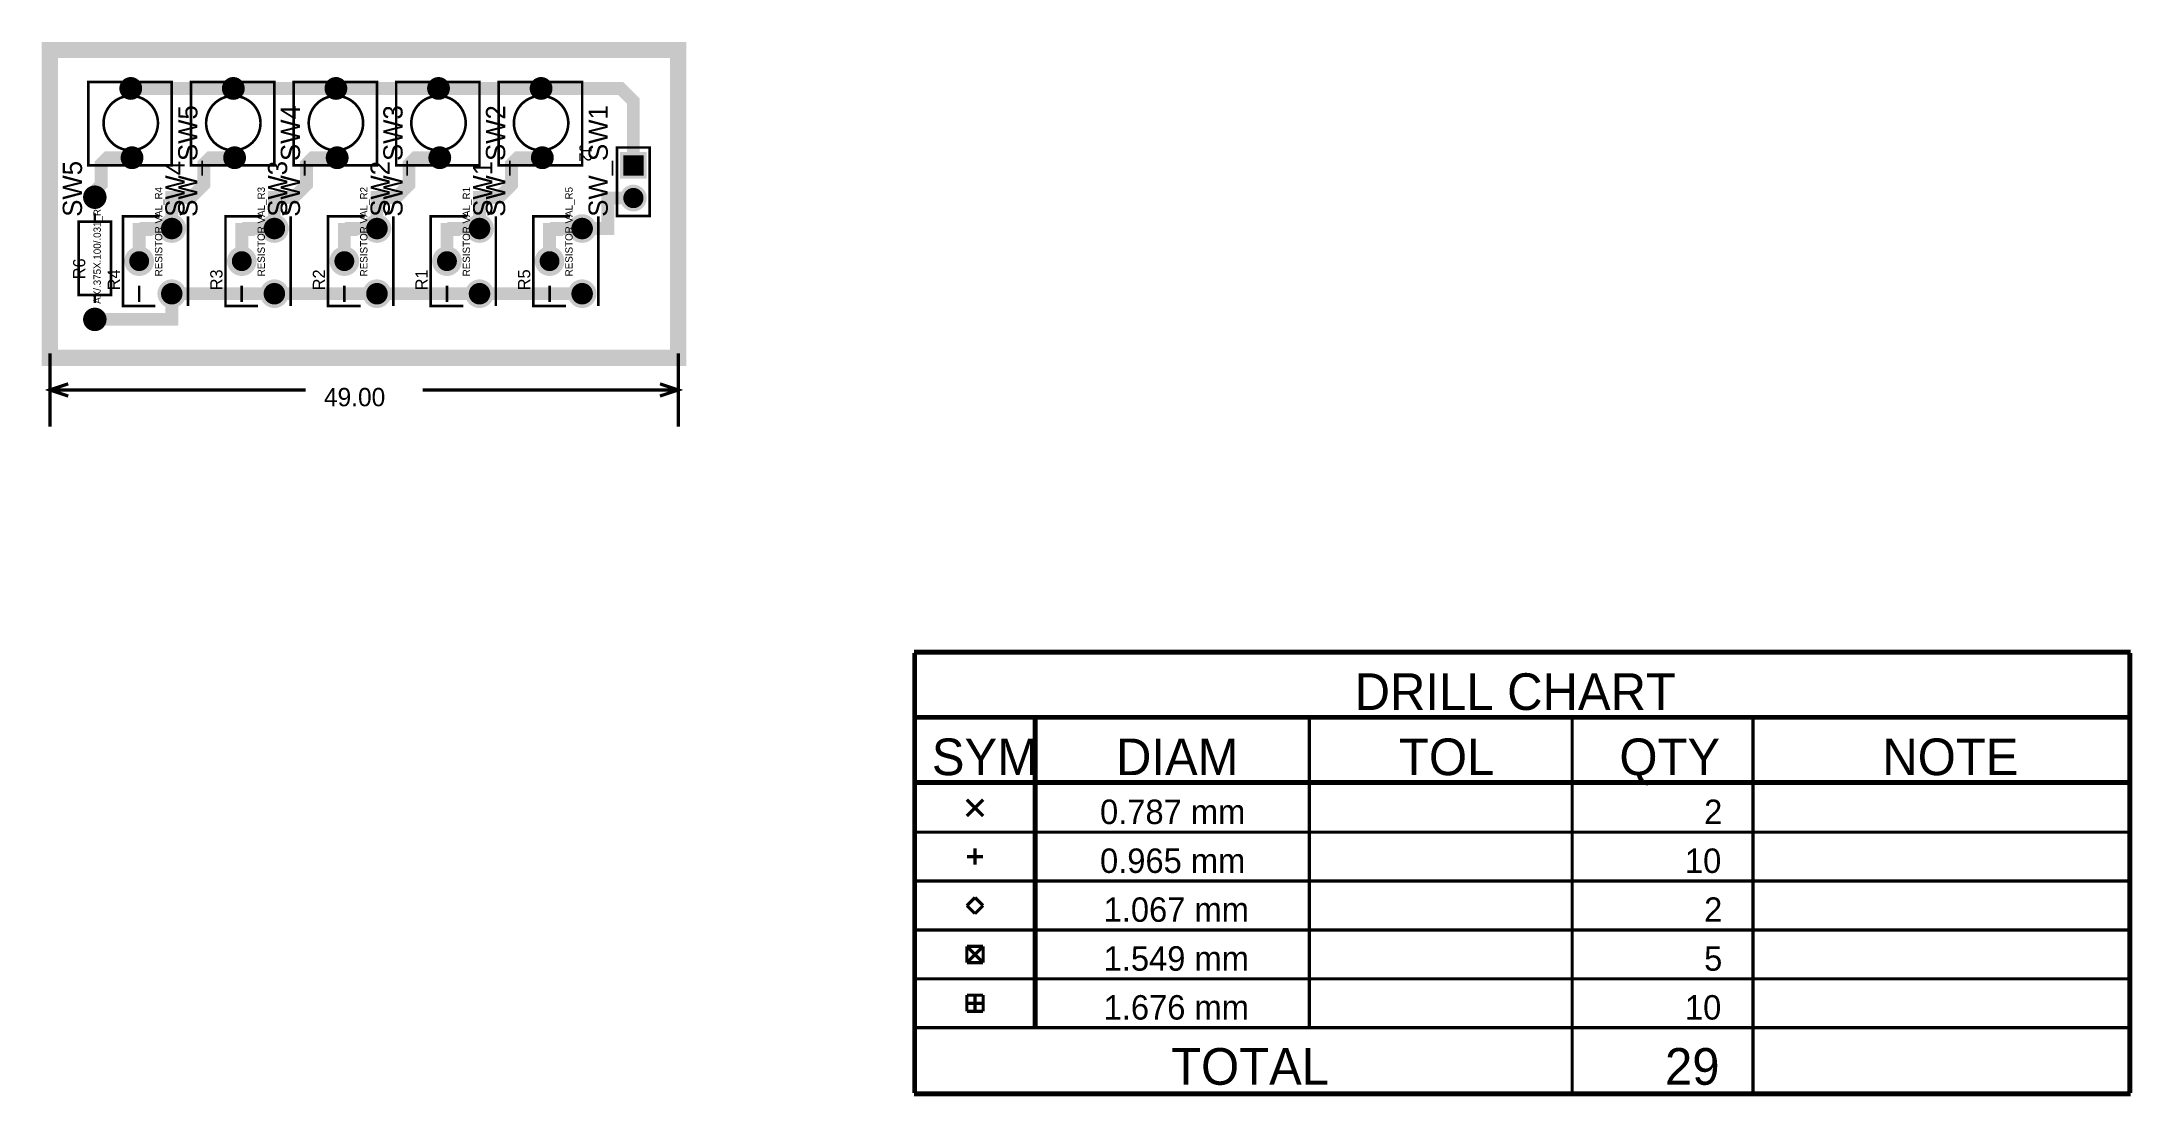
# Model space of a CAD drawing. Extents: x -2.68 to 3.73, y -1.36 to 1.88.
import ezdxf

# ---------------------------------------------------------------- set-up
doc = ezdxf.new("R2010")
doc.units = 0
doc.layers.get('0').update_dxf_attribs({"color": 1, "linetype": 'CONTINUOUS'})
for name, color, linetype in [('ASYBOT', 7, 'CONTINUOUS'), ('ASYTOP', 6, 'CONTINUOUS'), ('BOTTOM', 3, 'CONTINUOUS'), ('COMPONENTS_TOP', 1, 'CONTINUOUS'), ('DRILL', 1, 'CONTINUOUS'), ('DRLDWG', 8, 'CONTINUOUS'), ('GND', 4, 'CONTINUOUS'), ('INNER1', 8, 'CONTINUOUS'), ('INNER10', 1, 'CONTINUOUS'), ('INNER11', 2, 'CONTINUOUS'), ('INNER12', 3, 'CONTINUOUS'), ('INNER2', 1, 'CONTINUOUS'), ('INNER3', 2, 'CONTINUOUS'), ('INNER4', 3, 'CONTINUOUS'), ('INNER5', 4, 'CONTINUOUS'), ('INNER6', 5, 'CONTINUOUS'), ('INNER7', 6, 'CONTINUOUS'), ('INNER8', 7, 'CONTINUOUS'), ('INNER9', 8, 'CONTINUOUS'), ('OBS_ASYTOP', 6, 'CONTINUOUS'), ('OBS_DRILL', 1, 'CONTINUOUS'), ('OBS_DRLDWG', 8, 'CONTINUOUS'), ('OBS_GLOBAL_LAYER', 1, 'CONTINUOUS'), ('OBS_SSTOP', 4, 'CONTINUOUS'), ('OBS_TOP', 2, 'CONTINUOUS'), ('PADSTACKS', 1, 'CONTINUOUS'), ('POWER', 7, 'CONTINUOUS'), ('SMBOT', 1, 'CONTINUOUS'), ('SMTOP', 8, 'CONTINUOUS'), ('SSTOP', 4, 'CONTINUOUS'), ('TOP', 2, 'CONTINUOUS')]:
    doc.layers.add(name, color=color, linetype=linetype)

# ---------------------------------------------------------------- blocks, each defined once
blk = doc.blocks.new('padstack_BCON100T_llb_pad3')
blk.add_point((0, 0))
at = {"layer": 'ASYBOT', "const_width": 0.062}
blk.add_lwpolyline([(-0.031, 0), (0.031, 0)], dxfattribs=at)
at = {"layer": 'ASYTOP', "const_width": 0.062}
blk.add_lwpolyline([(-0.031, 0), (0.031, 0)], dxfattribs=at)
at = {"layer": 'BOTTOM', "const_width": 0.062}
blk.add_lwpolyline([(-0.031, 0), (0.031, 0)], dxfattribs=at)
at = {"layer": 'DRILL', "const_width": 0.021}
blk.add_lwpolyline([(-0.0105, 0, 1), (0.0105, 0, 1)], format="xyb", close=True, dxfattribs=at)
at = {"layer": 'DRLDWG', "const_width": 0.021}
blk.add_lwpolyline([(-0.0105, 0, 1), (0.0105, 0, 1)], format="xyb", close=True, dxfattribs=at)
at = {"layer": 'GND', "const_width": 0.082}
blk.add_lwpolyline([(-0.041, 0), (0.041, 0)], dxfattribs=at)
at = {"layer": 'INNER1', "const_width": 0.062}
blk.add_lwpolyline([(-0.031, 0), (0.031, 0)], dxfattribs=at)
at = {"layer": 'INNER10', "const_width": 0.062}
blk.add_lwpolyline([(-0.031, 0), (0.031, 0)], dxfattribs=at)
at = {"layer": 'INNER11', "const_width": 0.062}
blk.add_lwpolyline([(-0.031, 0), (0.031, 0)], dxfattribs=at)
at = {"layer": 'INNER12', "const_width": 0.062}
blk.add_lwpolyline([(-0.031, 0), (0.031, 0)], dxfattribs=at)
at = {"layer": 'INNER2', "const_width": 0.062}
blk.add_lwpolyline([(-0.031, 0), (0.031, 0)], dxfattribs=at)
at = {"layer": 'INNER3', "const_width": 0.062}
blk.add_lwpolyline([(-0.031, 0), (0.031, 0)], dxfattribs=at)
at = {"layer": 'INNER4', "const_width": 0.062}
blk.add_lwpolyline([(-0.031, 0), (0.031, 0)], dxfattribs=at)
at = {"layer": 'INNER5', "const_width": 0.062}
blk.add_lwpolyline([(-0.031, 0), (0.031, 0)], dxfattribs=at)
at = {"layer": 'INNER6', "const_width": 0.062}
blk.add_lwpolyline([(-0.031, 0), (0.031, 0)], dxfattribs=at)
at = {"layer": 'INNER7', "const_width": 0.062}
blk.add_lwpolyline([(-0.031, 0), (0.031, 0)], dxfattribs=at)
at = {"layer": 'INNER8', "const_width": 0.062}
blk.add_lwpolyline([(-0.031, 0), (0.031, 0)], dxfattribs=at)
at = {"layer": 'INNER9', "const_width": 0.062}
blk.add_lwpolyline([(-0.031, 0), (0.031, 0)], dxfattribs=at)
at = {"layer": 'POWER', "const_width": 0.082}
blk.add_lwpolyline([(-0.041, 0), (0.041, 0)], dxfattribs=at)
at = {"layer": 'SMBOT', "const_width": 0.062}
blk.add_lwpolyline([(-0.031, 0), (0.031, 0)], dxfattribs=at)
at = {"layer": 'SMTOP', "const_width": 0.062}
blk.add_lwpolyline([(-0.031, 0), (0.031, 0)], dxfattribs=at)
at = {"layer": 'TOP', "const_width": 0.062}
blk.add_lwpolyline([(-0.031, 0), (0.031, 0)], dxfattribs=at)
blk = doc.blocks.new('padstack_BCON100T_llb_pad4')
blk.add_point((0, 0))
at = {"layer": 'ASYBOT', "const_width": 0.031}
blk.add_lwpolyline([(-0.0155, 0, 1), (0.0155, 0, 1)], format="xyb", close=True, dxfattribs=at)
at = {"layer": 'ASYTOP', "const_width": 0.031}
blk.add_lwpolyline([(-0.0155, 0, 1), (0.0155, 0, 1)], format="xyb", close=True, dxfattribs=at)
at = {"layer": 'BOTTOM', "const_width": 0.031}
blk.add_lwpolyline([(-0.0155, 0, 1), (0.0155, 0, 1)], format="xyb", close=True, dxfattribs=at)
at = {"layer": 'DRILL', "const_width": 0.021}
blk.add_lwpolyline([(-0.0105, 0, 1), (0.0105, 0, 1)], format="xyb", close=True, dxfattribs=at)
at = {"layer": 'DRLDWG', "const_width": 0.021}
blk.add_lwpolyline([(-0.0105, 0, 1), (0.0105, 0, 1)], format="xyb", close=True, dxfattribs=at)
at = {"layer": 'GND', "const_width": 0.041}
blk.add_lwpolyline([(-0.0205, 0, 1), (0.0205, 0, 1)], format="xyb", close=True, dxfattribs=at)
at = {"layer": 'INNER1', "const_width": 0.031}
blk.add_lwpolyline([(-0.0155, 0, 1), (0.0155, 0, 1)], format="xyb", close=True, dxfattribs=at)
at = {"layer": 'INNER10', "const_width": 0.031}
blk.add_lwpolyline([(-0.0155, 0, 1), (0.0155, 0, 1)], format="xyb", close=True, dxfattribs=at)
at = {"layer": 'INNER11', "const_width": 0.031}
blk.add_lwpolyline([(-0.0155, 0, 1), (0.0155, 0, 1)], format="xyb", close=True, dxfattribs=at)
at = {"layer": 'INNER12', "const_width": 0.031}
blk.add_lwpolyline([(-0.0155, 0, 1), (0.0155, 0, 1)], format="xyb", close=True, dxfattribs=at)
at = {"layer": 'INNER2', "const_width": 0.031}
blk.add_lwpolyline([(-0.0155, 0, 1), (0.0155, 0, 1)], format="xyb", close=True, dxfattribs=at)
at = {"layer": 'INNER3', "const_width": 0.031}
blk.add_lwpolyline([(-0.0155, 0, 1), (0.0155, 0, 1)], format="xyb", close=True, dxfattribs=at)
at = {"layer": 'INNER4', "const_width": 0.031}
blk.add_lwpolyline([(-0.0155, 0, 1), (0.0155, 0, 1)], format="xyb", close=True, dxfattribs=at)
at = {"layer": 'INNER5', "const_width": 0.031}
blk.add_lwpolyline([(-0.0155, 0, 1), (0.0155, 0, 1)], format="xyb", close=True, dxfattribs=at)
at = {"layer": 'INNER6', "const_width": 0.031}
blk.add_lwpolyline([(-0.0155, 0, 1), (0.0155, 0, 1)], format="xyb", close=True, dxfattribs=at)
at = {"layer": 'INNER7', "const_width": 0.031}
blk.add_lwpolyline([(-0.0155, 0, 1), (0.0155, 0, 1)], format="xyb", close=True, dxfattribs=at)
at = {"layer": 'INNER8', "const_width": 0.031}
blk.add_lwpolyline([(-0.0155, 0, 1), (0.0155, 0, 1)], format="xyb", close=True, dxfattribs=at)
at = {"layer": 'INNER9', "const_width": 0.031}
blk.add_lwpolyline([(-0.0155, 0, 1), (0.0155, 0, 1)], format="xyb", close=True, dxfattribs=at)
at = {"layer": 'POWER', "const_width": 0.041}
blk.add_lwpolyline([(-0.0205, 0, 1), (0.0205, 0, 1)], format="xyb", close=True, dxfattribs=at)
at = {"layer": 'SMBOT', "const_width": 0.031}
blk.add_lwpolyline([(-0.0155, 0, 1), (0.0155, 0, 1)], format="xyb", close=True, dxfattribs=at)
at = {"layer": 'SMTOP', "const_width": 0.031}
blk.add_lwpolyline([(-0.0155, 0, 1), (0.0155, 0, 1)], format="xyb", close=True, dxfattribs=at)
at = {"layer": 'TOP', "const_width": 0.031}
blk.add_lwpolyline([(-0.0155, 0, 1), (0.0155, 0, 1)], format="xyb", close=True, dxfattribs=at)
blk = doc.blocks.new('footprint_CON2_J2')
at = {"layer": 'PADSTACKS'}
for name, p in [('padstack_BCON100T_llb_pad3', (0, 0)), ('padstack_BCON100T_llb_pad4', (0.1, 0))]:
    blk.add_blockref(name, p, dxfattribs=at)
blk = doc.blocks.new('padstack_82R66')
blk.add_point((0, 0))
at = {"layer": 'BOTTOM', "const_width": 0.041}
blk.add_lwpolyline([(-0.0205, 0, 1), (0.0205, 0, 1)], format="xyb", close=True, dxfattribs=at)
at = {"layer": 'DRILL', "const_width": 0.033}
blk.add_lwpolyline([(-0.0165, 0, 1), (0.0165, 0, 1)], format="xyb", close=True, dxfattribs=at)
at = {"layer": 'DRLDWG', "const_width": 0.033}
blk.add_lwpolyline([(-0.0165, 0, 1), (0.0165, 0, 1)], format="xyb", close=True, dxfattribs=at)
at = {"layer": 'GND', "const_width": 0.044}
blk.add_lwpolyline([(-0.022, 0, 1), (0.022, 0, 1)], format="xyb", close=True, dxfattribs=at)
at = {"layer": 'INNER1', "const_width": 0.041}
blk.add_lwpolyline([(-0.0205, 0, 1), (0.0205, 0, 1)], format="xyb", close=True, dxfattribs=at)
at = {"layer": 'INNER10', "const_width": 0.041}
blk.add_lwpolyline([(-0.0205, 0, 1), (0.0205, 0, 1)], format="xyb", close=True, dxfattribs=at)
at = {"layer": 'INNER11', "const_width": 0.041}
blk.add_lwpolyline([(-0.0205, 0, 1), (0.0205, 0, 1)], format="xyb", close=True, dxfattribs=at)
at = {"layer": 'INNER12', "const_width": 0.041}
blk.add_lwpolyline([(-0.0205, 0, 1), (0.0205, 0, 1)], format="xyb", close=True, dxfattribs=at)
at = {"layer": 'INNER2', "const_width": 0.041}
blk.add_lwpolyline([(-0.0205, 0, 1), (0.0205, 0, 1)], format="xyb", close=True, dxfattribs=at)
at = {"layer": 'INNER3', "const_width": 0.041}
blk.add_lwpolyline([(-0.0205, 0, 1), (0.0205, 0, 1)], format="xyb", close=True, dxfattribs=at)
at = {"layer": 'INNER4', "const_width": 0.041}
blk.add_lwpolyline([(-0.0205, 0, 1), (0.0205, 0, 1)], format="xyb", close=True, dxfattribs=at)
at = {"layer": 'INNER5', "const_width": 0.041}
blk.add_lwpolyline([(-0.0205, 0, 1), (0.0205, 0, 1)], format="xyb", close=True, dxfattribs=at)
at = {"layer": 'INNER6', "const_width": 0.041}
blk.add_lwpolyline([(-0.0205, 0, 1), (0.0205, 0, 1)], format="xyb", close=True, dxfattribs=at)
at = {"layer": 'INNER7', "const_width": 0.041}
blk.add_lwpolyline([(-0.0205, 0, 1), (0.0205, 0, 1)], format="xyb", close=True, dxfattribs=at)
at = {"layer": 'INNER8', "const_width": 0.041}
blk.add_lwpolyline([(-0.0205, 0, 1), (0.0205, 0, 1)], format="xyb", close=True, dxfattribs=at)
at = {"layer": 'INNER9', "const_width": 0.041}
blk.add_lwpolyline([(-0.0205, 0, 1), (0.0205, 0, 1)], format="xyb", close=True, dxfattribs=at)
at = {"layer": 'POWER', "const_width": 0.044}
blk.add_lwpolyline([(-0.022, 0, 1), (0.022, 0, 1)], format="xyb", close=True, dxfattribs=at)
at = {"layer": 'SMBOT', "const_width": 0.0435}
blk.add_lwpolyline([(-0.02175, 0, 1), (0.02175, 0, 1)], format="xyb", close=True, dxfattribs=at)
at = {"layer": 'SMTOP', "const_width": 0.0435}
blk.add_lwpolyline([(-0.02175, 0, 1), (0.02175, 0, 1)], format="xyb", close=True, dxfattribs=at)
at = {"layer": 'TOP', "const_width": 0.041}
blk.add_lwpolyline([(-0.0205, 0, 1), (0.0205, 0, 1)], format="xyb", close=True, dxfattribs=at)
blk = doc.blocks.new('padstack_85R61')
blk.add_point((0, 0))
at = {"layer": 'BOTTOM', "const_width": 0.0425}
blk.add_lwpolyline([(-0.02125, 0, 1), (0.02125, 0, 1)], format="xyb", close=True, dxfattribs=at)
at = {"layer": 'DRILL', "const_width": 0.0305}
blk.add_lwpolyline([(-0.01525, 0, 1), (0.01525, 0, 1)], format="xyb", close=True, dxfattribs=at)
at = {"layer": 'DRLDWG', "const_width": 0.0305}
blk.add_lwpolyline([(-0.01525, 0, 1), (0.01525, 0, 1)], format="xyb", close=True, dxfattribs=at)
at = {"layer": 'GND', "const_width": 0.0455}
blk.add_lwpolyline([(-0.02275, 0, 1), (0.02275, 0, 1)], format="xyb", close=True, dxfattribs=at)
at = {"layer": 'INNER1', "const_width": 0.0425}
blk.add_lwpolyline([(-0.02125, 0, 1), (0.02125, 0, 1)], format="xyb", close=True, dxfattribs=at)
at = {"layer": 'INNER10', "const_width": 0.0425}
blk.add_lwpolyline([(-0.02125, 0, 1), (0.02125, 0, 1)], format="xyb", close=True, dxfattribs=at)
at = {"layer": 'INNER11', "const_width": 0.0425}
blk.add_lwpolyline([(-0.02125, 0, 1), (0.02125, 0, 1)], format="xyb", close=True, dxfattribs=at)
at = {"layer": 'INNER12', "const_width": 0.0425}
blk.add_lwpolyline([(-0.02125, 0, 1), (0.02125, 0, 1)], format="xyb", close=True, dxfattribs=at)
at = {"layer": 'INNER2', "const_width": 0.0425}
blk.add_lwpolyline([(-0.02125, 0, 1), (0.02125, 0, 1)], format="xyb", close=True, dxfattribs=at)
at = {"layer": 'INNER3', "const_width": 0.0425}
blk.add_lwpolyline([(-0.02125, 0, 1), (0.02125, 0, 1)], format="xyb", close=True, dxfattribs=at)
at = {"layer": 'INNER4', "const_width": 0.0425}
blk.add_lwpolyline([(-0.02125, 0, 1), (0.02125, 0, 1)], format="xyb", close=True, dxfattribs=at)
at = {"layer": 'INNER5', "const_width": 0.0425}
blk.add_lwpolyline([(-0.02125, 0, 1), (0.02125, 0, 1)], format="xyb", close=True, dxfattribs=at)
at = {"layer": 'INNER6', "const_width": 0.0425}
blk.add_lwpolyline([(-0.02125, 0, 1), (0.02125, 0, 1)], format="xyb", close=True, dxfattribs=at)
at = {"layer": 'INNER7', "const_width": 0.0425}
blk.add_lwpolyline([(-0.02125, 0, 1), (0.02125, 0, 1)], format="xyb", close=True, dxfattribs=at)
at = {"layer": 'INNER8', "const_width": 0.0425}
blk.add_lwpolyline([(-0.02125, 0, 1), (0.02125, 0, 1)], format="xyb", close=True, dxfattribs=at)
at = {"layer": 'INNER9', "const_width": 0.0425}
blk.add_lwpolyline([(-0.02125, 0, 1), (0.02125, 0, 1)], format="xyb", close=True, dxfattribs=at)
at = {"layer": 'POWER', "const_width": 0.0455}
blk.add_lwpolyline([(-0.02275, 0, 1), (0.02275, 0, 1)], format="xyb", close=True, dxfattribs=at)
at = {"layer": 'SMBOT', "const_width": 0.045}
blk.add_lwpolyline([(-0.0225, 0, 1), (0.0225, 0, 1)], format="xyb", close=True, dxfattribs=at)
at = {"layer": 'SMTOP', "const_width": 0.045}
blk.add_lwpolyline([(-0.0225, 0, 1), (0.0225, 0, 1)], format="xyb", close=True, dxfattribs=at)
at = {"layer": 'TOP', "const_width": 0.0425}
blk.add_lwpolyline([(-0.02125, 0, 1), (0.02125, 0, 1)], format="xyb", close=True, dxfattribs=at)
blk = doc.blocks.new('footprint_RESISTOR_VAL_R1')
at = {"layer": 'PADSTACKS'}
for name, p in [('padstack_85R61', (0.1, 0.1)), ('padstack_82R66', (0, 0)), ('padstack_82R66', (0.2, 0))]:
    blk.add_blockref(name, p, dxfattribs=at)
blk = doc.blocks.new('footprint_RESISTOR_VAL_R2')
at = {"layer": 'PADSTACKS'}
for name, p in [('padstack_85R61', (0.1, 0.1)), ('padstack_82R66', (0, 0)), ('padstack_82R66', (0.2, 0))]:
    blk.add_blockref(name, p, dxfattribs=at)
blk = doc.blocks.new('footprint_RESISTOR_VAL_R3')
at = {"layer": 'PADSTACKS'}
for name, p in [('padstack_85R61', (0.1, 0.1)), ('padstack_82R66', (0, 0)), ('padstack_82R66', (0.2, 0))]:
    blk.add_blockref(name, p, dxfattribs=at)
blk = doc.blocks.new('footprint_RESISTOR_VAL_R4')
at = {"layer": 'PADSTACKS'}
for name, p in [('padstack_85R61', (0.1, 0.1)), ('padstack_82R66', (0, 0)), ('padstack_82R66', (0.2, 0))]:
    blk.add_blockref(name, p, dxfattribs=at)
blk = doc.blocks.new('footprint_RESISTOR_VAL_R5')
at = {"layer": 'PADSTACKS'}
for name, p in [('padstack_85R61', (0.1, 0.1)), ('padstack_82R66', (0, 0)), ('padstack_82R66', (0.2, 0))]:
    blk.add_blockref(name, p, dxfattribs=at)
blk = doc.blocks.new('padstack_TM_AXIAL_llb_pad3')
blk.add_point((0, 0))
at = {"layer": 'ASYBOT', "const_width": 0.026}
blk.add_lwpolyline([(-0.013, 0, 1), (0.013, 0, 1)], format="xyb", close=True, dxfattribs=at)
at = {"layer": 'ASYTOP', "const_width": 0.026}
blk.add_lwpolyline([(-0.013, 0, 1), (0.013, 0, 1)], format="xyb", close=True, dxfattribs=at)
at = {"layer": 'BOTTOM', "const_width": 0.026}
blk.add_lwpolyline([(-0.013, 0, 1), (0.013, 0, 1)], format="xyb", close=True, dxfattribs=at)
at = {"layer": 'DRILL', "const_width": 0.0155}
blk.add_lwpolyline([(-0.00775, 0, 1), (0.00775, 0, 1)], format="xyb", close=True, dxfattribs=at)
at = {"layer": 'DRLDWG', "const_width": 0.0155}
blk.add_lwpolyline([(-0.00775, 0, 1), (0.00775, 0, 1)], format="xyb", close=True, dxfattribs=at)
at = {"layer": 'GND', "const_width": 0.036}
blk.add_lwpolyline([(-0.018, 0, 1), (0.018, 0, 1)], format="xyb", close=True, dxfattribs=at)
at = {"layer": 'INNER1', "const_width": 0.026}
blk.add_lwpolyline([(-0.013, 0, 1), (0.013, 0, 1)], format="xyb", close=True, dxfattribs=at)
at = {"layer": 'INNER10', "const_width": 0.026}
blk.add_lwpolyline([(-0.013, 0, 1), (0.013, 0, 1)], format="xyb", close=True, dxfattribs=at)
at = {"layer": 'INNER11', "const_width": 0.026}
blk.add_lwpolyline([(-0.013, 0, 1), (0.013, 0, 1)], format="xyb", close=True, dxfattribs=at)
at = {"layer": 'INNER12', "const_width": 0.026}
blk.add_lwpolyline([(-0.013, 0, 1), (0.013, 0, 1)], format="xyb", close=True, dxfattribs=at)
at = {"layer": 'INNER2', "const_width": 0.026}
blk.add_lwpolyline([(-0.013, 0, 1), (0.013, 0, 1)], format="xyb", close=True, dxfattribs=at)
at = {"layer": 'INNER3', "const_width": 0.026}
blk.add_lwpolyline([(-0.013, 0, 1), (0.013, 0, 1)], format="xyb", close=True, dxfattribs=at)
at = {"layer": 'INNER4', "const_width": 0.026}
blk.add_lwpolyline([(-0.013, 0, 1), (0.013, 0, 1)], format="xyb", close=True, dxfattribs=at)
at = {"layer": 'INNER5', "const_width": 0.026}
blk.add_lwpolyline([(-0.013, 0, 1), (0.013, 0, 1)], format="xyb", close=True, dxfattribs=at)
at = {"layer": 'INNER6', "const_width": 0.026}
blk.add_lwpolyline([(-0.013, 0, 1), (0.013, 0, 1)], format="xyb", close=True, dxfattribs=at)
at = {"layer": 'INNER7', "const_width": 0.026}
blk.add_lwpolyline([(-0.013, 0, 1), (0.013, 0, 1)], format="xyb", close=True, dxfattribs=at)
at = {"layer": 'INNER8', "const_width": 0.026}
blk.add_lwpolyline([(-0.013, 0, 1), (0.013, 0, 1)], format="xyb", close=True, dxfattribs=at)
at = {"layer": 'INNER9', "const_width": 0.026}
blk.add_lwpolyline([(-0.013, 0, 1), (0.013, 0, 1)], format="xyb", close=True, dxfattribs=at)
at = {"layer": 'POWER', "const_width": 0.036}
blk.add_lwpolyline([(-0.018, 0, 1), (0.018, 0, 1)], format="xyb", close=True, dxfattribs=at)
at = {"layer": 'SMBOT', "const_width": 0.026}
blk.add_lwpolyline([(-0.013, 0, 1), (0.013, 0, 1)], format="xyb", close=True, dxfattribs=at)
at = {"layer": 'SMTOP', "const_width": 0.026}
blk.add_lwpolyline([(-0.013, 0, 1), (0.013, 0, 1)], format="xyb", close=True, dxfattribs=at)
at = {"layer": 'TOP', "const_width": 0.026}
blk.add_lwpolyline([(-0.013, 0, 1), (0.013, 0, 1)], format="xyb", close=True, dxfattribs=at)
blk = doc.blocks.new('footprint_AX__375X_100__031_R6')
at = {"layer": 'PADSTACKS'}
for p in [(0, 0), (0.375, 0)]:
    blk.add_blockref('padstack_TM_AXIAL_llb_pad3', p, dxfattribs=at)
blk = doc.blocks.new('padstack_T1_1')
blk.add_point((0, 0))
at = {"layer": 'BOTTOM', "const_width": 0.031}
blk.add_lwpolyline([(-0.0155, 0, 1), (0.0155, 0, 1)], format="xyb", close=True, dxfattribs=at)
at = {"layer": 'DRILL', "const_width": 0.019}
blk.add_lwpolyline([(-0.0095, 0, 1), (0.0095, 0, 1)], format="xyb", close=True, dxfattribs=at)
at = {"layer": 'DRLDWG', "const_width": 0.019}
blk.add_lwpolyline([(-0.0095, 0, 1), (0.0095, 0, 1)], format="xyb", close=True, dxfattribs=at)
at = {"layer": 'GND', "const_width": 0.035}
blk.add_lwpolyline([(-0.0175, 0, 1), (0.0175, 0, 1)], format="xyb", close=True, dxfattribs=at)
at = {"layer": 'INNER1', "const_width": 0.031}
blk.add_lwpolyline([(-0.0155, 0, 1), (0.0155, 0, 1)], format="xyb", close=True, dxfattribs=at)
at = {"layer": 'INNER10', "const_width": 0.031}
blk.add_lwpolyline([(-0.0155, 0, 1), (0.0155, 0, 1)], format="xyb", close=True, dxfattribs=at)
at = {"layer": 'INNER11', "const_width": 0.031}
blk.add_lwpolyline([(-0.0155, 0, 1), (0.0155, 0, 1)], format="xyb", close=True, dxfattribs=at)
at = {"layer": 'INNER12', "const_width": 0.031}
blk.add_lwpolyline([(-0.0155, 0, 1), (0.0155, 0, 1)], format="xyb", close=True, dxfattribs=at)
at = {"layer": 'INNER2', "const_width": 0.031}
blk.add_lwpolyline([(-0.0155, 0, 1), (0.0155, 0, 1)], format="xyb", close=True, dxfattribs=at)
at = {"layer": 'INNER3', "const_width": 0.031}
blk.add_lwpolyline([(-0.0155, 0, 1), (0.0155, 0, 1)], format="xyb", close=True, dxfattribs=at)
at = {"layer": 'INNER4', "const_width": 0.031}
blk.add_lwpolyline([(-0.0155, 0, 1), (0.0155, 0, 1)], format="xyb", close=True, dxfattribs=at)
at = {"layer": 'INNER5', "const_width": 0.031}
blk.add_lwpolyline([(-0.0155, 0, 1), (0.0155, 0, 1)], format="xyb", close=True, dxfattribs=at)
at = {"layer": 'INNER6', "const_width": 0.031}
blk.add_lwpolyline([(-0.0155, 0, 1), (0.0155, 0, 1)], format="xyb", close=True, dxfattribs=at)
at = {"layer": 'INNER7', "const_width": 0.031}
blk.add_lwpolyline([(-0.0155, 0, 1), (0.0155, 0, 1)], format="xyb", close=True, dxfattribs=at)
at = {"layer": 'INNER8', "const_width": 0.031}
blk.add_lwpolyline([(-0.0155, 0, 1), (0.0155, 0, 1)], format="xyb", close=True, dxfattribs=at)
at = {"layer": 'INNER9', "const_width": 0.031}
blk.add_lwpolyline([(-0.0155, 0, 1), (0.0155, 0, 1)], format="xyb", close=True, dxfattribs=at)
at = {"layer": 'POWER', "const_width": 0.035}
blk.add_lwpolyline([(-0.0175, 0, 1), (0.0175, 0, 1)], format="xyb", close=True, dxfattribs=at)
at = {"layer": 'SMBOT', "const_width": 0.0335}
blk.add_lwpolyline([(-0.01675, 0, 1), (0.01675, 0, 1)], format="xyb", close=True, dxfattribs=at)
at = {"layer": 'SMTOP', "const_width": 0.0335}
blk.add_lwpolyline([(-0.01675, 0, 1), (0.01675, 0, 1)], format="xyb", close=True, dxfattribs=at)
at = {"layer": 'TOP', "const_width": 0.031}
blk.add_lwpolyline([(-0.0155, 0, 1), (0.0155, 0, 1)], format="xyb", close=True, dxfattribs=at)
blk = doc.blocks.new('footprint_SW_SW1')
at = {"layer": 'PADSTACKS'}
for p in [(0.1811, 0.2008), (0.3937, 0.2047)]:
    blk.add_blockref('padstack_T1_1', p, dxfattribs=at)
blk = doc.blocks.new('footprint_SW_SW2')
at = {"layer": 'PADSTACKS'}
for p in [(0.1811, 0.2008), (0.3937, 0.2047)]:
    blk.add_blockref('padstack_T1_1', p, dxfattribs=at)
blk = doc.blocks.new('footprint_SW_SW3')
at = {"layer": 'PADSTACKS'}
for p in [(0.1811, 0.2008), (0.3937, 0.2047)]:
    blk.add_blockref('padstack_T1_1', p, dxfattribs=at)
blk = doc.blocks.new('footprint_SW_SW4')
at = {"layer": 'PADSTACKS'}
for p in [(0.1811, 0.2008), (0.3937, 0.2047)]:
    blk.add_blockref('padstack_T1_1', p, dxfattribs=at)
blk = doc.blocks.new('footprint_SW_SW5')
at = {"layer": 'PADSTACKS'}
for p in [(0.1811, 0.2008), (0.3937, 0.2047)]:
    blk.add_blockref('padstack_T1_1', p, dxfattribs=at)

msp = doc.modelspace()

# ---------------------------------------------------------------- linework, layer by layer
at = {"layer": 'BOARD_OUTLINE', "const_width": 0.05}
msp.add_lwpolyline([(-2.6573, 1.8502), (-0.7283, 1.8502), (-0.7283, 0.9054), (-2.6573, 0.9054), (-2.6573, 1.8502)], dxfattribs=at)
at = {"layer": 'BOTTOM', "const_width": 0.0394}
for points in [[(-2.0943, 1.7322), (-2.4093, 1.7322)], [(-1.7794, 1.7322), (-2.0943, 1.7322)], [(-1.7794, 1.7322), (-1.4645, 1.7322)], [(-1.4645, 1.7322), (-1.1495, 1.7322)], [(-0.8661, 1.4959), (-0.8661, 1.6928), (-0.9054, 1.7322), (-1.1495, 1.7322)], [(-2.4053, 1.5196), (-2.4801, 1.5196), (-2.4998, 1.4999), (-2.4998, 1.4369), (-2.5195, 1.4172), (-2.5195, 1.3985)], [(-0.8661, 1.3959), (-0.9448, 1.3959), (-0.9448, 1.3023), (-1.0235, 1.3023)], [(-2.3833, 1.2023), (-2.3833, 1.2991), (-2.362, 1.2991), (-2.362, 1.3023), (-2.2833, 1.3023)], [(-2.0683, 1.2023), (-2.0683, 1.2991), (-2.0471, 1.2991), (-2.0471, 1.3023), (-1.9683, 1.3023)], [(-1.7534, 1.2023), (-1.7534, 1.2991), (-1.7321, 1.2991), (-1.7321, 1.3023), (-1.6534, 1.3023)], [(-1.4385, 1.2023), (-1.4385, 1.2991), (-1.4172, 1.2991), (-1.4172, 1.3023), (-1.3385, 1.3023)], [(-1.1235, 1.2023), (-1.1235, 1.2991), (-1.1023, 1.2991), (-1.1023, 1.3023), (-1.0235, 1.3023)], [(-2.5195, 1.0235), (-2.2833, 1.0235), (-2.2833, 1.0826), (-2.2636, 1.1023), (-2.2833, 1.1023)], [(-1.9683, 1.1023), (-2.2833, 1.1023)], [(-1.6534, 1.1023), (-1.9683, 1.1023)], [(-1.6534, 1.1023), (-1.3385, 1.1023)], [(-1.0235, 1.1023), (-1.3385, 1.1023)]]:
    msp.add_lwpolyline(points, dxfattribs=at)
for points in [[(-2.0904, 1.5196), (-2.1652, 1.5196), (-2.1848, 1.4999), (-2.1848, 1.4369), (-2.2242, 1.3975), (-2.2833, 1.3975), (-2.2833, 1.3023, 0.186109)], [(-1.7754, 1.5196), (-1.8502, 1.5196), (-1.8699, 1.4999), (-1.8699, 1.4369), (-1.9093, 1.3975), (-1.9683, 1.3975), (-1.9683, 1.3023, 0.187643)], [(-1.4605, 1.5196), (-1.5353, 1.5196), (-1.555, 1.4999), (-1.555, 1.4369), (-1.5943, 1.3975), (-1.6534, 1.3975), (-1.6534, 1.3023, 0.189161)], [(-1.1456, 1.5196), (-1.2204, 1.5196), (-1.2401, 1.4999), (-1.2401, 1.4369), (-1.2794, 1.3975), (-1.3385, 1.3975), (-1.3385, 1.3023, 0.190663)]]:
    msp.add_lwpolyline(points, format="xyb", dxfattribs=at)
at = {"layer": 'OBS_ASYTOP', "const_width": 0.008}
for points in [[(-0.9161, 1.3409), (-0.9161, 1.3959), (-0.9161, 1.4959), (-0.9161, 1.5509), (-0.8161, 1.5509), (-0.8161, 1.3409), (-0.9161, 1.3409)], [(-2.5195, 1.3235), (-2.5195, 1.3485)], [(-2.4695, 1.0985), (-2.5195, 1.0985), (-2.5695, 1.0985), (-2.5695, 1.0985), (-2.5695, 1.3235), (-2.5195, 1.3235), (-2.4695, 1.3235), (-2.4695, 1.0985)], [(-2.3208, 1.3398), (-2.4333, 1.3398), (-2.4333, 1.0648), (-2.3333, 1.0648)], [(-2.2333, 1.0648), (-2.2333, 1.3398)], [(-2.0058, 1.3398), (-2.1183, 1.3398), (-2.1183, 1.0648), (-2.0183, 1.0648)], [(-1.9183, 1.0648), (-1.9183, 1.3398)], [(-1.6909, 1.3398), (-1.8034, 1.3398), (-1.8034, 1.0648), (-1.7034, 1.0648)], [(-1.6034, 1.0648), (-1.6034, 1.3398)], [(-1.376, 1.3398), (-1.4885, 1.3398), (-1.4885, 1.0648), (-1.3885, 1.0648)], [(-1.2885, 1.0648), (-1.2885, 1.3398)], [(-1.061, 1.3398), (-1.1735, 1.3398), (-1.1735, 1.0648), (-1.0735, 1.0648)], [(-0.9735, 1.0648), (-0.9735, 1.3398)], [(-2.5195, 1.0985), (-2.5195, 1.0735)], [(-2.3833, 1.1273), (-2.3833, 1.0773)], [(-2.0683, 1.1273), (-2.0683, 1.0773)], [(-1.7534, 1.1273), (-1.7534, 1.0773)], [(-1.4385, 1.1273), (-1.4385, 1.0773)], [(-1.1235, 1.1273), (-1.1235, 1.0773)]]:
    msp.add_lwpolyline(points, dxfattribs=at)
at = {"layer": 'OBS_DRILL', "const_width": 0.00000833}
for points in [[(-2.2683, 1.4696), (-2.5542, 1.4696), (-2.5542, 1.7822), (-2.2683, 1.7822), (-2.2683, 1.4696)], [(-1.9533, 1.4696), (-2.2392, 1.4696), (-2.2392, 1.7822), (-1.9533, 1.7822), (-1.9533, 1.4696)], [(-1.6384, 1.4696), (-1.9243, 1.4696), (-1.9243, 1.7822), (-1.6384, 1.7822), (-1.6384, 1.4696)], [(-1.3235, 1.4696), (-1.6094, 1.4696), (-1.6094, 1.7822), (-1.3235, 1.7822), (-1.3235, 1.4696)], [(-1.0085, 1.4696), (-1.2944, 1.4696), (-1.2944, 1.7822), (-1.0085, 1.7822), (-1.0085, 1.4696)]]:
    msp.add_lwpolyline(points, close=True, dxfattribs=at)
at = {"layer": 'OBS_DRLDWG', "const_width": 0.01}
for points in [[(-0.005, 0.005), (3.73, 0.005)], [(-0.005, 0), (-0.005, -1.35)], [(0, 0), (0, -1.35)], [(0, 0), (3.725, 0)], [(3.725, 0), (3.725, -1.35)], [(3.73, 0), (3.73, -1.35)], [(0, -0.195), (3.725, -0.195)], [(0, -0.2), (3.725, -0.2)], [(0.365, -0.2), (0.365, -1.15)], [(0.37, -0.2), (0.37, -1.15)], [(1.2092, -0.2), (1.2092, -1.15)], [(2.0158, -0.2), (2.0158, -1.35)], [(2.5708, -0.2), (2.5708, -1.35)], [(0, -0.395), (3.725, -0.395)], [(0, -0.4), (3.725, -0.4)], [(0.1575, -0.45), (0.2075, -0.5)], [(0.1575, -0.5), (0.2075, -0.45)], [(0, -0.55), (3.725, -0.55)], [(0.1575, -0.625), (0.2075, -0.625)], [(0.1825, -0.65), (0.1825, -0.6)], [(0, -0.7), (3.725, -0.7)], [(0.1575, -0.775), (0.1825, -0.75)], [(0.1825, -0.8), (0.1575, -0.775)], [(0.1825, -0.75), (0.2075, -0.775)], [(0.2075, -0.775), (0.1825, -0.8)], [(0, -0.85), (3.725, -0.85)], [(0.1575, -0.9), (0.2075, -0.95)], [(0.1575, -0.95), (0.2075, -0.9)], [(0.1575, -0.9), (0.2075, -0.9)], [(0.1575, -0.95), (0.1575, -0.9)], [(0.2075, -0.9), (0.2075, -0.95)], [(0.2075, -0.95), (0.1575, -0.95)], [(0, -1), (3.725, -1)], [(0.1575, -1.05), (0.2075, -1.05)], [(0.1575, -1.1), (0.1575, -1.05)], [(0.1575, -1.075), (0.2075, -1.075)], [(0.1825, -1.1), (0.1825, -1.05)], [(0.2075, -1.05), (0.2075, -1.1)], [(0, -1.15), (3.725, -1.15)], [(0.2075, -1.1), (0.1575, -1.1)], [(0, -1.35), (3.725, -1.35)], [(-0.005, -1.355), (3.73, -1.355)]]:
    msp.add_lwpolyline(points, dxfattribs=at)
at = {"layer": 'OBS_GLOBAL_LAYER', "const_width": 0.00000833}
for points in [[(-0.9201, 1.5549), (-0.9201, 1.3369), (-0.8121, 1.3369), (-0.8121, 1.5549), (-0.9201, 1.5549)], [(-2.4655, 0.9825), (-2.4655, 1.4395), (-2.5735, 1.4395), (-2.5735, 0.9825), (-2.4655, 0.9825)], [(-2.2293, 1.0608), (-2.2293, 1.3438), (-2.4373, 1.3438), (-2.4373, 1.0608), (-2.2293, 1.0608)], [(-1.9143, 1.0608), (-1.9143, 1.3438), (-2.1223, 1.3438), (-2.1223, 1.0608), (-1.9143, 1.0608)], [(-1.5994, 1.0608), (-1.5994, 1.3438), (-1.8074, 1.3438), (-1.8074, 1.0608), (-1.5994, 1.0608)], [(-1.2845, 1.0608), (-1.2845, 1.3438), (-1.4925, 1.3438), (-1.4925, 1.0608), (-1.2845, 1.0608)], [(-0.9695, 1.0608), (-0.9695, 1.3438), (-1.1775, 1.3438), (-1.1775, 1.0608), (-0.9695, 1.0608)]]:
    msp.add_lwpolyline(points, close=True, dxfattribs=at)
at = {"layer": 'OBS_SSTOP', "const_width": 0.008}
for points in [[(-2.5392, 1.4959), (-2.5392, 1.7518), (-2.2833, 1.7518), (-2.2833, 1.4959), (-2.5392, 1.4959)], [(-2.2242, 1.4959), (-2.2242, 1.7518), (-1.9683, 1.7518), (-1.9683, 1.4959), (-2.2242, 1.4959)], [(-1.9093, 1.4959), (-1.9093, 1.7518), (-1.6534, 1.7518), (-1.6534, 1.4959), (-1.9093, 1.4959)], [(-1.5944, 1.4959), (-1.5944, 1.7518), (-1.3385, 1.7518), (-1.3385, 1.4959), (-1.5944, 1.4959)], [(-1.2794, 1.4959), (-1.2794, 1.7518), (-1.0235, 1.7518), (-1.0235, 1.4959), (-1.2794, 1.4959)], [(-0.9161, 1.3409), (-0.9161, 1.3959), (-0.9161, 1.4959), (-0.9161, 1.5509), (-0.8161, 1.5509), (-0.8161, 1.3409), (-0.9161, 1.3409)], [(-2.5195, 1.3235), (-2.5195, 1.3485)], [(-2.4695, 1.0985), (-2.5195, 1.0985), (-2.5695, 1.0985), (-2.5695, 1.0985), (-2.5695, 1.3235), (-2.5195, 1.3235), (-2.4695, 1.3235), (-2.4695, 1.0985)], [(-2.3208, 1.3398), (-2.4333, 1.3398), (-2.4333, 1.0648), (-2.3333, 1.0648)], [(-2.2333, 1.0648), (-2.2333, 1.3398)], [(-2.0058, 1.3398), (-2.1183, 1.3398), (-2.1183, 1.0648), (-2.0183, 1.0648)], [(-1.9183, 1.0648), (-1.9183, 1.3398)], [(-1.6909, 1.3398), (-1.8034, 1.3398), (-1.8034, 1.0648), (-1.7034, 1.0648)], [(-1.6034, 1.0648), (-1.6034, 1.3398)], [(-1.376, 1.3398), (-1.4885, 1.3398), (-1.4885, 1.0648), (-1.3885, 1.0648)], [(-1.2885, 1.0648), (-1.2885, 1.3398)], [(-1.061, 1.3398), (-1.1735, 1.3398), (-1.1735, 1.0648), (-1.0735, 1.0648)], [(-0.9735, 1.0648), (-0.9735, 1.3398)], [(-2.5195, 1.0985), (-2.5195, 1.0735)], [(-2.3833, 1.1273), (-2.3833, 1.0773)], [(-2.0683, 1.1273), (-2.0683, 1.0773)], [(-1.7534, 1.1273), (-1.7534, 1.0773)], [(-1.4385, 1.1273), (-1.4385, 1.0773)], [(-1.1235, 1.1273), (-1.1235, 1.0773)]]:
    msp.add_lwpolyline(points, dxfattribs=at)
for points in [[(-2.3502, 1.5668, 1), (-2.4683, 1.6849, 1)], [(-2.0353, 1.5668, 1), (-2.1534, 1.6849, 1)], [(-1.7203, 1.5668, 1), (-1.8384, 1.6849, 1)], [(-1.4054, 1.5668, 1), (-1.5235, 1.6849, 1)], [(-1.0905, 1.5668, 1), (-1.2086, 1.6849, 1)]]:
    msp.add_lwpolyline(points, format="xyb", close=True, dxfattribs=at)
at = {"layer": 'OBS_TOP', "const_width": 0.01}
for points in [[(-2.6573, 0.9195), (-2.6573, 0.6945)], [(-0.7283, 0.9195), (-0.7283, 0.6945)], [(-2.601, 0.8258), (-2.6573, 0.807), (-2.601, 0.7883)], [(-2.6573, 0.807), (-1.8723, 0.807)], [(-0.7283, 0.807), (-1.5132, 0.807)], [(-0.7845, 0.7883), (-0.7283, 0.807), (-0.7845, 0.8258)]]:
    msp.add_lwpolyline(points, dxfattribs=at)

# ---------------------------------------------------------------- block references
at = {"layer": 'COMPONENTS_TOP'}
ref = msp.add_blockref('footprint_SW_SW5', (-2.2045, 1.3385), dxfattribs=dict(at, rotation=90))
ref.add_attrib('SYM_NAME', 'SW_SW5', (-2.2045, 1.3385), dxfattribs={"layer": 'ASYTOP', "height": 0.05905, "rotation": 90})
ref.add_attrib('COMP_NAME', 'SW5', (-2.5589, 1.3385), dxfattribs={"layer": 'SSTOP', "height": 0.05905, "rotation": 90})
ref = msp.add_blockref('footprint_SW_SW4', (-1.8896, 1.3385), dxfattribs=dict(at, rotation=90))
ref.add_attrib('SYM_NAME', 'SW_SW4', (-1.8896, 1.3385), dxfattribs={"layer": 'ASYTOP', "height": 0.05905, "rotation": 90})
ref.add_attrib('COMP_NAME', 'SW4', (-2.2439, 1.3385), dxfattribs={"layer": 'SSTOP', "height": 0.05905, "rotation": 90})
ref = msp.add_blockref('footprint_SW_SW3', (-1.5747, 1.3385), dxfattribs=dict(at, rotation=90))
ref.add_attrib('SYM_NAME', 'SW_SW3', (-1.5747, 1.3385), dxfattribs={"layer": 'ASYTOP', "height": 0.05905, "rotation": 90})
ref.add_attrib('COMP_NAME', 'SW3', (-1.929, 1.3385), dxfattribs={"layer": 'SSTOP', "height": 0.05905, "rotation": 90})
ref = msp.add_blockref('footprint_SW_SW2', (-1.2597, 1.3385), dxfattribs=dict(at, rotation=90))
ref.add_attrib('SYM_NAME', 'SW_SW2', (-1.2597, 1.3385), dxfattribs={"layer": 'ASYTOP', "height": 0.05905, "rotation": 90})
ref.add_attrib('COMP_NAME', 'SW2', (-1.614, 1.3385), dxfattribs={"layer": 'SSTOP', "height": 0.05905, "rotation": 90})
ref = msp.add_blockref('footprint_SW_SW1', (-0.9448, 1.3385), dxfattribs=dict(at, rotation=90))
ref.add_attrib('SYM_NAME', 'SW_SW1', (-0.9448, 1.3385), dxfattribs={"layer": 'ASYTOP', "height": 0.05905, "rotation": 90})
ref.add_attrib('COMP_NAME', 'SW1', (-1.2991, 1.3385), dxfattribs={"layer": 'SSTOP', "height": 0.05905, "rotation": 90})
ref = msp.add_blockref('footprint_CON2_J2', (-0.8661, 1.4959), dxfattribs=dict(at, rotation=270))
ref.add_attrib('COMP_NAME', 'J2', (-1.0317, 1.5604), dxfattribs={"layer": 'ASYTOP', "height": 0.0375, "rotation": 270})
ref = msp.add_blockref('footprint_AX__375X_100__031_R6', (-2.5195, 1.0235), dxfattribs=dict(at, rotation=90))
ref.add_attrib('COMP_NAME', 'R6', (-2.5489, 1.1465), dxfattribs={"layer": 'ASYTOP', "height": 0.0375, "rotation": 90})
ref.add_attrib('SYM_NAME', 'AX/.375X.100/.031_R6', (-2.5011, 1.0713), dxfattribs={"layer": 'ASYTOP', "height": 0.0225, "rotation": 90})
ref = msp.add_blockref('footprint_RESISTOR_VAL_R4', (-2.2833, 1.1023), dxfattribs=dict(at, rotation=90))
ref.add_attrib('COMP_NAME', 'R4', (-2.4426, 1.1128), dxfattribs={"layer": 'SSTOP', "height": 0.0375, "rotation": 90})
ref.add_attrib('SYM_NAME', 'RESISTOR VAL_R4', (-2.3124, 1.1556), dxfattribs={"layer": 'ASYTOP', "height": 0.0225, "rotation": 90})
ref = msp.add_blockref('footprint_RESISTOR_VAL_R3', (-1.9683, 1.1023), dxfattribs=dict(at, rotation=90))
ref.add_attrib('COMP_NAME', 'R3', (-2.1277, 1.1128), dxfattribs={"layer": 'SSTOP', "height": 0.0375, "rotation": 90})
ref.add_attrib('SYM_NAME', 'RESISTOR VAL_R3', (-1.9975, 1.1556), dxfattribs={"layer": 'ASYTOP', "height": 0.0225, "rotation": 90})
ref = msp.add_blockref('footprint_RESISTOR_VAL_R2', (-1.6534, 1.1023), dxfattribs=dict(at, rotation=90))
ref.add_attrib('COMP_NAME', 'R2', (-1.8128, 1.1128), dxfattribs={"layer": 'SSTOP', "height": 0.0375, "rotation": 90})
ref.add_attrib('SYM_NAME', 'RESISTOR VAL_R2', (-1.6825, 1.1556), dxfattribs={"layer": 'ASYTOP', "height": 0.0225, "rotation": 90})
ref = msp.add_blockref('footprint_RESISTOR_VAL_R1', (-1.3385, 1.1023), dxfattribs=dict(at, rotation=90))
ref.add_attrib('COMP_NAME', 'R1', (-1.4978, 1.1128), dxfattribs={"layer": 'SSTOP', "height": 0.0375, "rotation": 90})
ref.add_attrib('SYM_NAME', 'RESISTOR VAL_R1', (-1.3676, 1.1556), dxfattribs={"layer": 'ASYTOP', "height": 0.0225, "rotation": 90})
ref = msp.add_blockref('footprint_RESISTOR_VAL_R5', (-1.0235, 1.1023), dxfattribs=dict(at, rotation=90))
ref.add_attrib('COMP_NAME', 'R5', (-1.1829, 1.1128), dxfattribs={"layer": 'SSTOP', "height": 0.0375, "rotation": 90})
ref.add_attrib('SYM_NAME', 'RESISTOR VAL_R5', (-1.0527, 1.1556), dxfattribs={"layer": 'ASYTOP', "height": 0.0225, "rotation": 90})

# ---------------------------------------------------------------- texts
at = {"layer": 'DRLDWG'}
for s, height, p in [('DRILL CHART', 0.1125, (1.3479, -0.175)), ('SYM', 0.1125, (0.05, -0.375)), ('DIAM', 0.1125, (0.6154, -0.375)), ('TOL', 0.1125, (1.4842, -0.375)), ('QTY', 0.1125, (2.1608, -0.375)), ('NOTE', 0.1125, (2.9679, -0.375)), ('0.787 mm', 0.075, (0.5664, -0.525)), ('2', 0.075, (2.4208, -0.525)), ('0.965 mm', 0.075, (0.5664, -0.675)), ('10', 0.075, (2.362, -0.675)), ('1.067 mm', 0.075, (0.5775, -0.825)), ('2', 0.075, (2.4208, -0.825)), ('1.549 mm', 0.075, (0.5775, -0.975)), ('5', 0.075, (2.4208, -0.975)), ('1.676 mm', 0.075, (0.5775, -1.125)), ('10', 0.075, (2.362, -1.125)), ('TOTAL', 0.1125, (0.7846, -1.325)), ('29', 0.1125, (2.3008, -1.325))]:
    msp.add_text(s, height=height, dxfattribs=at).set_placement(p)
at = {"layer": 'TOP'}
msp.add_text('49.00', height=0.05625, dxfattribs=at).set_placement((-1.8161, 0.757))

doc.saveas('drawing.dxf')
